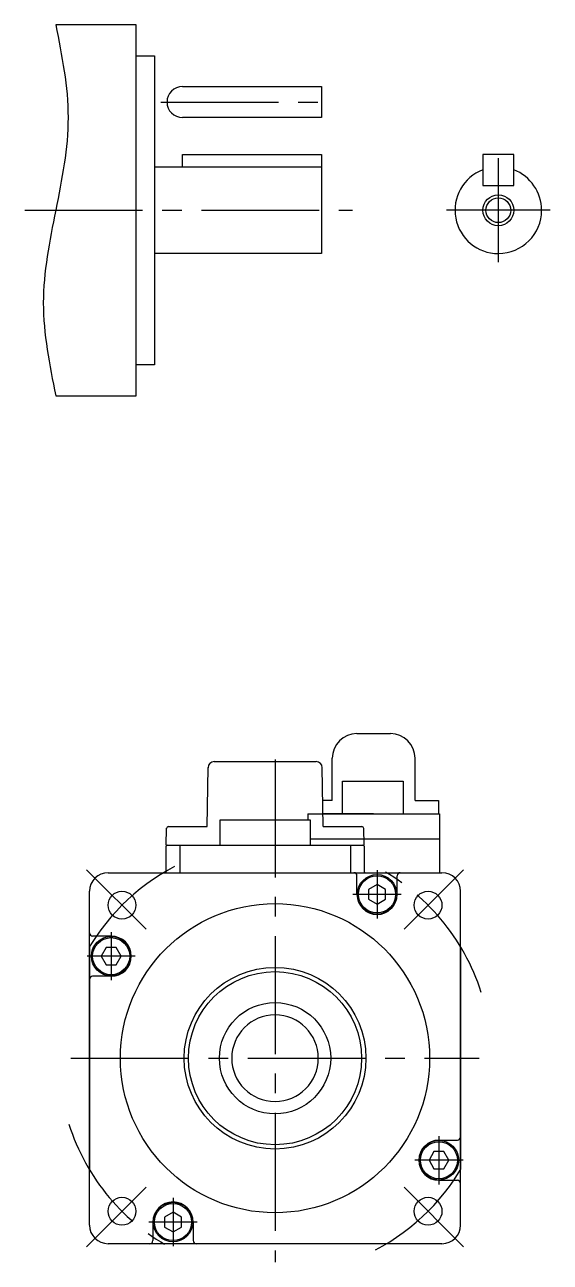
# Model space of a CAD drawing. Header units: millimetres. Extents: x -211 to 200, y -153 to 167.
# Drawn here: x 115.4 to 200.4, y -33 to 167.1 of the extents above; entities that cross this region are included whole.
import ezdxf

# ---------------------------------------------------------------- set-up
doc = ezdxf.new("R2010")
doc.units = ezdxf.units.MM
doc.linetypes.add('CENTER2', pattern=[28.575, 19.05, -3.175, 3.175, -3.175])

msp = doc.modelspace()

# ---------------------------------------------------------------- linework, layer by layer
at = {"color": 7, "linetype": 'Continuous'}
for p, q in [((133.44, 167.14), (120.44, 167.14)), ((133.44, 107.14), (133.44, 167.14)), ((133.44, 162.14), (136.44, 162.14)), ((136.44, 162.14), (136.44, 112.14)), ((140.94, 157.14), (163.44, 157.14)), ((163.44, 157.14), (163.44, 152.14)), ((163.44, 152.14), (140.94, 152.14)), ((140.94, 144.14), (140.94, 146.14)), ((140.94, 146.14), (163.44, 146.14)), ((163.44, 146.14), (163.44, 144.14)), ((189.52, 146.14), (189.52, 141.14)), ((194.52, 146.14), (189.52, 146.14)), ((194.52, 141.14), (194.52, 146.14)), ((136.44, 144.14), (163.44, 144.14)), ((163.44, 144.14), (163.44, 130.14)), ((189.52, 141.14), (194.52, 141.14)), ((163.44, 130.14), (136.44, 130.14)), ((136.44, 112.14), (133.44, 112.14)), ((120.44, 107.14), (133.44, 107.14)), ((166.81, 44.8), (176.61, 44.8)), ((166.81, 39.5), (166.81, 44.8)), ((176.61, 44.8), (176.61, 39.5)), ((147.01, 38.57), (161.61, 38.57)), ((147.01, 34.47), (147.01, 38.57)), ((161.21, 39.5), (182.51, 39.5)), ((161.21, 39.5), (161.21, 38.57)), ((161.61, 38.57), (161.61, 34.47)), ((182.51, 39.5), (182.51, 30)), ((138.31, 30.2), (138.31, 34.27)), ((138.51, 34.47), (170.11, 34.47)), ((140.51, 34.47), (140.51, 30)), ((161.61, 35.5), (182.51, 35.5)), ((168.11, 34.47), (168.11, 30)), ((170.31, 34.27), (170.31, 30.2)), ((128.91, 30), (182.91, 30)), ((169.16, 26.5), (169.16, 29.5)), ((172.41, 28.1), (171.03, 27.3)), ((173.8, 27.3), (172.41, 28.1)), ((175.66, 26.5), (175.66, 29.5)), ((125.91, -27), (125.91, 27)), ((171.03, 27.3), (171.03, 25.7)), ((173.8, 25.7), (173.8, 27.3)), ((185.91, -27), (185.91, 27)), ((171.03, 25.7), (172.41, 24.9)), ((172.41, 24.9), (173.8, 25.7)), ((129.41, 19.75), (126.41, 19.75)), ((125.91, 18), (125.91, -18)), ((128.61, 17.89), (127.81, 16.5)), ((127.81, 16.5), (128.61, 15.11)), ((130.21, 17.89), (128.61, 17.89)), ((131.01, 16.5), (130.21, 17.89)), ((130.21, 15.11), (131.01, 16.5)), ((185.91, 18), (185.91, -18)), ((128.61, 15.11), (130.21, 15.11)), ((129.41, 13.25), (126.41, 13.25)), ((182.41, -13.25), (185.41, -13.25)), ((182.41, -13.25), (185.41, -13.25)), ((181.61, -15.11), (180.81, -16.5)), ((183.21, -15.11), (181.61, -15.11)), ((184.01, -16.5), (183.21, -15.11)), ((180.81, -16.5), (181.61, -17.89)), ((181.61, -17.89), (183.21, -17.89)), ((183.21, -17.89), (184.01, -16.5)), ((182.41, -19.75), (185.41, -19.75)), ((182.41, -19.75), (185.41, -19.75)), ((139.41, -24.9), (138.03, -25.7)), ((138.03, -25.7), (138.03, -27.3)), ((140.8, -25.7), (139.41, -24.9)), ((140.8, -27.3), (140.8, -25.7)), ((136.16, -26.5), (136.16, -29.5)), ((138.03, -27.3), (139.41, -28.1)), ((139.41, -28.1), (140.8, -27.3)), ((142.66, -26.5), (142.66, -29.5)), ((182.91, -30), (128.91, -30)), ((173.91, -30), (137.91, -30))]:
    msp.add_line(p, q, dxfattribs=at)
at = {"color": 1, "linetype": 'CENTER2'}
for p, q in [((137.44, 154.64), (164.44, 154.64)), ((192.02, 145.54), (192.02, 128.74)), ((115.44, 137.14), (168.44, 137.14)), ((200.42, 137.14), (183.62, 137.14)), ((155.91, 48.3), (155.91, -33)), ((135.05, 20.86), (125.44, 30.48)), ((172.41, 30.4), (172.41, 22.6)), ((176.77, 20.86), (186.39, 30.48)), ((176.31, 26.5), (168.51, 26.5)), ((129.41, 20.4), (129.41, 12.6)), ((133.31, 16.5), (125.51, 16.5)), ((122.91, 0), (188.91, 0)), ((182.41, -12.6), (182.41, -20.4)), ((186.31, -16.5), (178.51, -16.5)), ((135.05, -20.86), (125.44, -30.48)), ((176.77, -20.86), (186.39, -30.48)), ((139.41, -22.6), (139.41, -30.4)), ((143.31, -26.5), (135.51, -26.5))]:
    msp.add_line(p, q, dxfattribs=at)
at = {"color": 4, "linetype": 'Continuous'}
for p, q in [((169.16, 52.5), (174.56, 52.5)), ((165.16, 41.7), (165.16, 48.5)), ((178.56, 41.7), (178.56, 48.5)), ((144.91, 37.47), (145.08, 46.99)), ((146.08, 47.97), (162.55, 47.97)), ((163.71, 37.47), (163.55, 46.99)), ((165.16, 41.7), (163.7, 41.7)), ((178.56, 41.7), (182.36, 41.7)), ((182.36, 41.7), (182.36, 39.5)), ((171.86, 39.5), (163.68, 39.5)), ((171.86, 39.5), (165.81, 39.5)), ((171.86, 39.5), (182.36, 39.5)), ((138.31, 34.47), (138.36, 37.18)), ((138.66, 37.47), (144.91, 37.47)), ((163.71, 37.47), (169.97, 37.47)), ((170.31, 34.47), (170.27, 37.18)), ((138.31, 34.47), (154.31, 34.47)), ((154.31, 34.47), (170.31, 34.47))]:
    msp.add_line(p, q, dxfattribs=at)
at = {"color": 2, "linetype": 'Continuous'}
msp.add_circle((192.02, 137.14), 2.5, dxfattribs=at)
at = {"color": 7, "linetype": 'Continuous'}
for centre, radius in [((192.02, 137.14), 2), ((172.41, 26.5), 3.2), ((172.41, 26.5), 3), ((131.16, 24.75), 2.25), ((180.66, 24.75), 2.25), ((155.91, 0), 25), ((129.41, 16.5), 3.2), ((129.41, 16.5), 3), ((155.91, 0), 14.69), ((155.91, 0), 14), ((155.91, 0), 9), ((182.41, -16.5), 3.2), ((182.41, -16.5), 3), ((131.16, -24.75), 2.25), ((139.41, -26.5), 3.2), ((139.41, -26.5), 3), ((180.66, -24.75), 2.25)]:
    msp.add_circle(centre, radius, dxfattribs=at)
for centre, radius, start, end in [((140.94, 154.64), 2.5, 90, 180), ((140.94, 154.64), 2.5, 180, 270), ((192.02, 137.14), 7, 110.9248, 270), ((192.02, 137.14), 7, 0, 69.0752), ((192.02, 137.14), 7, 270, 0), ((138.51, 34.27), 0.2, 90, 180), ((170.11, 34.27), 0.2, 0, 90), ((138.11, 30.2), 0.2, 270, 0), ((170.51, 30.2), 0.2, 180, 270), ((128.91, 27), 3, 90, 180), ((168.66, 29.5), 0.5, 0, 90), ((176.16, 29.5), 0.5, 90, 180), ((182.91, 27), 3, 0, 90), ((172.41, 26.5), 3.25, 180, 0), ((126.41, 20.25), 0.5, 180, 270), ((129.41, 16.5), 3.25, 270, 90), ((126.41, 12.75), 0.5, 90, 180), ((155.91, 0), 7, 90, 270), ((155.91, 0), 7, 270, 90), ((182.41, -16.5), 3.25, 90, 270), ((182.41, -16.5), 3.25, 90, 270), ((185.41, -12.75), 0.5, 270, 0), ((185.41, -12.75), 0.5, 270, 0), ((185.41, -20.25), 0.5, 0, 90), ((185.41, -20.25), 0.5, 0, 90), ((139.41, -26.5), 3.25, 0, 180), ((128.91, -27), 3, 180, 270), ((182.91, -27), 3, 270, 0), ((135.66, -29.5), 0.5, 270, 0), ((143.16, -29.5), 0.5, 180, 270)]:
    msp.add_arc(centre, radius, start, end, dxfattribs=at)
at = {"color": 4, "linetype": 'Continuous'}
for centre, radius, start, end in [((169.16, 48.5), 4, 90, 180), ((174.56, 48.5), 4, 0, 90), ((174.56, 48.5), 4, 0, 90), ((146.08, 46.97), 1, 90, 179), ((162.55, 46.97), 1, 1, 90), ((138.66, 37.17), 0.3, 90, 179), ((169.97, 37.17), 0.3, 1, 90)]:
    msp.add_arc(centre, radius, start, end, dxfattribs=at)
at = {"color": 1, "linetype": 'CENTER2'}
for start, end in [(117.6604, 152.3396), (17.7153, 62.3396), (197.7153, 242.3396), (297.6604, 332.3396)]:
    msp.add_arc((155.91, 0), 35, start, end, dxfattribs=at)
at = {"color": 2, "linetype": 'Continuous'}
msp.add_open_spline([(120.44, 167.14), (121.44, 162.14), (123.44, 152.14), (120.44, 137.14), (117.44, 122.14), (119.44, 112.14), (120.44, 107.14)], degree=3, dxfattribs=at)

doc.saveas('drawing.dxf')
